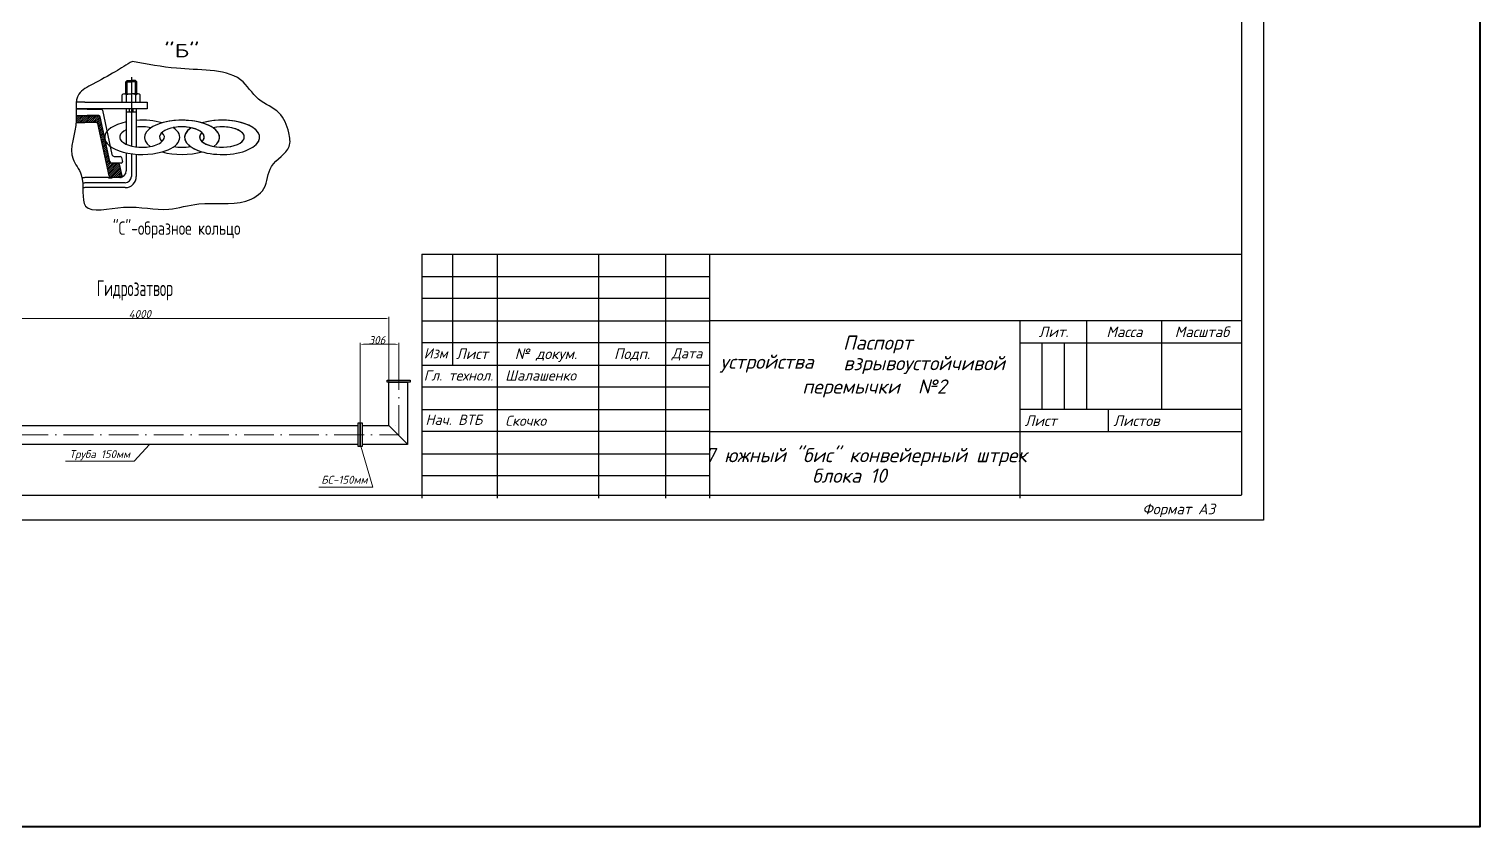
# Model space of a CAD drawing. Header units: millimetres. Extents: x 2479 to 6465, y 644 to 4399.
# Drawn here: x 3512.8 to 3840.3, y 644.2 to 824.3 of the extents above; entities that cross this region are included whole.
import ezdxf
from ezdxf.enums import TextEntityAlignment as Align

# ---------------------------------------------------------------- set-up
doc = ezdxf.new("R2010")
doc.units = ezdxf.units.MM
doc.linetypes.add('ACAD_ISO10W100', pattern=[18, 12, -3, 0, -3])
doc.layers.add('надписи', color=7, linetype='Continuous')
doc.styles.add('3', font='complex')
doc.styles.get("Standard").update_dxf_attribs({"font": 'isocpeui.ttf'})

# ---------------------------------------------------------------- blocks, each defined once
blk = doc.blocks.new('A$C326A1FEC')
for p, q in [((-1.66, 9.21), (-4.16, 9.21)), ((-4.12, 7.74), (-1.66, 7.74)), ((-1.66, 9.21), (1.47, 9.21)), ((0.97, 7.74), (-1.66, 7.74)), ((3.49, -2.78), (1.27, 7.5)), ((1.77, 8.97), (3.94, -1.06)), ((6.01, -2.96), (3.94, -2.96)), ((4.44, -1.46), (5.82, -1.46)), ((6.12, -1.7), (6.32, -2.62))]:
    blk.add_line(p, q)
for centre, radius, start, end in [((0.97, 7.44), 0.304, 12.2269, 90), ((1.47, 8.91), 0.304, 12.2269, 90), ((3.94, -2.46), 0.507, 192.2269, 270), ((4.44, -0.95), 0.507, 192.2269, 270), ((5.82, -1.77), 0.304, 12.2269, 90), ((6.01, -2.66), 0.304, 270, 12.2269)]:
    blk.add_arc(centre, radius, start, end)
blk = doc.blocks.new('A$C13033AB3')
at = {"layer": 'надписи', "lineweight": 13}
for p, q in [((-13.18, -73.23), (-13.18, -45.82)), ((-11.93, -46.45), (185.47, -46.45)), ((186.72, -73.23), (186.72, -45.82)), ((-17.14, -68.74), (-17.14, -56.26)), ((-15.89, -56.88), (-2.89, -56.88)), ((-1.64, -88.69), (-1.64, -56.26)), ((175.15, -88.69), (175.15, -56.26)), ((189.4, -56.88), (176.4, -56.88)), ((190.65, -68.74), (190.65, -56.26)), ((-21.59, -72.18), (-36.88, -72.18)), ((-36.25, -95.96), (-36.25, -73.43)), ((-21.59, -97.21), (-36.88, -97.21))]:
    blk.add_line(p, q, dxfattribs=at)
at = {"layer": 'надписи', "linetype": 'ACAD_ISO10W100', "lineweight": 5}
for p, q in [((-17.12, -69.46), (-17.12, -93.4)), ((190.68, -93.4), (190.68, -68.42)), ((-22.72, -81.24), (-10.93, -81.24)), ((-17.12, -93.4), (190.68, -93.4))]:
    blk.add_line(p, q, dxfattribs=at)
at = {"layer": 'надписи'}
for p, q in [((-20.65, -97.11), (-13.11, -89.57)), ((194.21, -97.16), (186.64, -89.57))]:
    blk.add_line(p, q, dxfattribs=at)
for points in [[(-21.73, -71.27), (-12.46, -71.27), (-12.46, -72.18), (-21.73, -72.18)], [(185.95, -71.27), (195.22, -71.27), (195.22, -72.18), (185.95, -72.18)], [(-2.56, -97.98), (-2.56, -88.71), (-1.64, -88.71), (-1.64, -97.98)], [(-1.61, -97.98), (-1.61, -88.71), (-0.69, -88.71), (-0.69, -97.98)], [(175.12, -97.98), (175.12, -88.71), (174.2, -88.71), (174.2, -97.98)], [(176.07, -97.98), (176.07, -88.71), (175.15, -88.71), (175.15, -97.98)]]:
    blk.add_lwpolyline(points, close=True, dxfattribs=at)
for points in [[(-2.56, -97.19), (-13.24, -97.19), (-20.74, -97.19), (-20.74, -89.69), (-20.74, -72.19), (-13.24, -72.19), (-13.24, -89.64)], [(176.07, -89.64), (186.72, -89.64), (186.72, -72.14), (194.22, -72.14), (194.22, -89.69), (194.22, -97.19), (176.07, -97.19)], [(-13.28, -89.64), (-2.56, -89.64)], [(-1.64, -89.64), (-1.61, -89.64)], [(-0.69, -89.64), (174.2, -89.64)], [(175.12, -89.64), (175.15, -89.64)], [(189.22, -89.64), (189.19, -89.64)], [(-1.61, -97.19), (-1.64, -97.19)], [(174.2, -97.19), (-0.69, -97.19)], [(175.15, -97.19), (175.12, -97.19)], [(189.19, -97.19), (189.22, -97.19)]]:
    blk.add_lwpolyline(points, dxfattribs=at)
at = {"layer": 'надписи', "lineweight": 9}
for points in [[(-18.26, -114.43), (3.42, -114.43), (-1.37, -97.89)], [(56.39, -103.92), (84.04, -103.92), (90.25, -97.26)], [(158.47, -114.43), (180.15, -114.43), (175.36, -97.89)]]:
    blk.add_lwpolyline(points, dxfattribs=at)
at = {"layer": 'надписи'}
blk.add_circle((-17, -81), 3.71, dxfattribs=at)
for points in [[(-11.93, -46.24), (-11.93, -46.65), (-13.18, -46.45)], [(185.47, -46.24), (185.47, -46.65), (186.72, -46.45)], [(-36.46, -73.43), (-36.04, -73.43), (-36.25, -72.18)], [(-36.46, -95.96), (-36.04, -95.96), (-36.25, -97.21)]]:
    blk.add_solid(points, dxfattribs=at)
at = {"layer": 'надписи', "lineweight": 13}
for points in [[(-15.89, -56.67), (-15.89, -57.09), (-17.14, -56.88)], [(-2.89, -56.67), (-2.89, -57.09), (-1.64, -56.88)], [(176.4, -56.67), (176.4, -57.09), (175.15, -56.88)], [(189.4, -56.67), (189.4, -57.09), (190.65, -56.88)]]:
    blk.add_solid(points, dxfattribs=at)
at = {"layer": 'надписи'}
blk.add_text('500', height=3.193, rotation=90, dxfattribs=at).set_placement((-37.07, -89.66))
for s, height, p in [('Труба 150мм', 3.1933, (57.89, -102.73)), ('БС-150мм', 3.193, (-17.34, -113.05)), ('БС-150мм', 3.193, (159.39, -113.05))]:
    blk.add_text(s, height=height, dxfattribs=at).set_placement(p)
at = {"layer": 'надписи', "char_height": 3.193, "attachment_point": 5}
for s, insert in [('4000', (86.29, -44.65)), ('306', (-7.35, -55.17)), ('306', (181.88, -55.17))]:
    blk.add_mtext(s, dxfattribs=dict(at, insert=insert))

msp = doc.modelspace()

# ---------------------------------------------------------------- linework, layer by layer
at = {"color": 7}
for p, q in [((3791.44567, 1101.42406), (3791.44567, 713.48725)), ((3786.44567, 1096.65833), (3786.44567, 719.17749)), ((3601.44567, 773.46869), (3786.44567, 773.46869)), ((3601.52526, 718.46869), (3601.52526, 773.46869)), ((3608.44567, 748.46869), (3608.44567, 773.46869)), ((3618.44567, 773.46869), (3618.44567, 718.46869)), ((3641.44567, 718.46869), (3641.44567, 773.46869)), ((3656.44567, 773.46869), (3656.44567, 718.46869)), ((3666.44567, 718.46869), (3666.44567, 773.46869)), ((3601.44567, 768.46869), (3666.44567, 768.46869)), ((3666.44567, 763.46869), (3601.44567, 763.46869)), ((3601.44567, 758.46869), (3666.44567, 758.46869)), ((3786.44567, 758.46869), (3666.44567, 758.46869)), ((3736.44567, 758.46869), (3736.44567, 718.46869)), ((3751.44567, 758.46869), (3751.44567, 738.46869)), ((3768.44567, 738.46869), (3768.44567, 758.46869)), ((3666.44567, 753.46869), (3601.44567, 753.46869)), ((3736.44567, 753.46869), (3786.44567, 753.46869)), ((3741.44567, 738.46869), (3741.44567, 753.46869)), ((3746.44567, 753.46869), (3746.44567, 738.46869)), ((3601.44567, 748.46869), (3666.44567, 748.46869)), ((3666.44567, 743.46869), (3601.44567, 743.46869)), ((3601.44567, 738.46869), (3666.44567, 738.46869)), ((3786.44567, 738.46869), (3736.44567, 738.46869)), ((3756.44567, 733.46869), (3756.44567, 738.46869)), ((3666.44567, 733.46869), (3601.44567, 733.46869)), ((3666.44567, 733.46869), (3786.44567, 733.46869)), ((3601.44567, 728.46869), (3666.44567, 728.46869)), ((3666.44567, 723.46869), (3601.44567, 723.46869)), ((3231.72464, 719.12495), (3786.44567, 719.12495)), ((3791.44567, 713.46869), (3211.49623, 713.46869))]:
    msp.add_line(p, q, dxfattribs=at)
for p, q in [((3534.65472, 812.3853), (3534.93857, 812.68239)), ((3534.65472, 812.3853), (3535.87122, 812.3853)), ((3534.65472, 809.662), (3534.65472, 812.3853)), ((3534.93857, 812.68239), (3535.87122, 812.68239)), ((3534.93857, 809.662), (3534.93857, 812.68239)), ((3536.82714, 812.68239), (3535.89449, 812.68239)), ((3537.11099, 812.3853), (3535.89449, 812.3853)), ((3535.90823, 813.46627), (3535.90823, 797.91885)), ((3537.11099, 812.3853), (3536.82714, 812.68239)), ((3536.82714, 809.662), (3536.82714, 812.68239)), ((3537.11099, 809.662), (3537.11099, 812.3853)), ((3533.84371, 807.79475), (3533.84371, 809.47253)), ((3534.31967, 809.662), (3535.87122, 809.662)), ((3534.81692, 807.82996), (3534.81692, 809.662)), ((3537.44603, 809.662), (3535.89449, 809.662)), ((3536.94879, 807.82996), (3536.94879, 809.662)), ((3537.92199, 807.79475), (3537.92199, 809.47253)), ((3525.37315, 807.79475), (3523.42695, 807.79475)), ((3539.49764, 806.30072), (3523.43812, 806.30072)), ((3525.37315, 807.79475), (3539.49764, 807.79475)), ((3534.741, 806.30072), (3534.741, 798.31767)), ((3537.02471, 805.58335), (3534.741, 805.58335)), ((3535.46064, 805.58335), (3535.46064, 806.29105)), ((3536.33663, 805.61453), (3536.33663, 806.29105)), ((3536.33663, 805.58335), (3536.33663, 806.21568)), ((3537.02471, 806.30072), (3537.02471, 797.71644)), ((3539.49764, 807.79475), (3539.49764, 806.30072)), ((3523.41634, 803.24931), (3525.38754, 803.24931)), ((3523.43299, 803.45116), (3524.70286, 804.72104)), ((3523.45806, 803.90685), (3524.27224, 804.72104)), ((3525.38754, 804.72104), (3523.46513, 804.72104)), ((3523.46678, 804.3462), (3523.84162, 804.72104)), ((3523.66176, 803.24931), (3525.13348, 804.72104)), ((3524.09238, 803.24931), (3525.5641, 804.72104)), ((3524.523, 803.24931), (3525.99472, 804.72104)), ((3524.95362, 803.24931), (3526.42534, 804.72104)), ((3525.38424, 803.24931), (3526.85597, 804.72104)), ((3525.38754, 804.72104), (3528.51444, 804.72104)), ((3528.01292, 803.24931), (3525.38754, 803.24931)), ((3525.81486, 803.24931), (3527.28659, 804.72104)), ((3526.24548, 803.24931), (3527.71721, 804.72104)), ((3526.6761, 803.24931), (3528.14783, 804.72104)), ((3527.10672, 803.24931), (3528.5728, 804.71539)), ((3527.53734, 803.24931), (3528.80269, 804.51466)), ((3527.96796, 803.24931), (3528.88107, 804.16242)), ((3528.26495, 803.11568), (3528.95777, 803.8085)), ((3530.87037, 791.19634), (3528.3105, 803.00931)), ((3528.36014, 802.78025), (3529.03446, 803.45457)), ((3528.43684, 802.42632), (3529.11116, 803.10065)), ((3528.51353, 802.0724), (3529.18785, 802.74672)), ((3528.59023, 801.71847), (3529.26455, 802.3928)), ((3528.81203, 804.48103), (3530.98635, 794.44725)), ((3528.66692, 801.36455), (3529.34124, 802.03887)), ((3528.74362, 801.01062), (3529.41794, 801.68494)), ((3528.82031, 800.6567), (3529.49464, 801.33102)), ((3528.89701, 800.30277), (3529.57133, 800.97709)), ((3528.9737, 799.94885), (3529.64803, 800.62317)), ((3529.0504, 799.59492), (3529.72472, 800.26924)), ((3529.1271, 799.241), (3529.80142, 799.91532)), ((3529.20379, 798.88707), (3529.87811, 799.56139)), ((3529.28049, 798.53315), (3529.95481, 799.20747)), ((3529.35718, 798.17922), (3530.0315, 798.85354)), ((3529.43388, 797.8253), (3530.1082, 798.49962)), ((3529.51057, 797.47137), (3530.18489, 798.14569)), ((3529.58727, 797.11745), (3530.26159, 797.79177)), ((3529.66396, 796.76352), (3530.33829, 797.43784)), ((3529.74066, 796.4096), (3530.41498, 797.08392)), ((3529.81736, 796.05567), (3530.49168, 796.72999)), ((3529.89405, 795.70175), (3530.56837, 796.37607)), ((3529.97075, 795.34782), (3530.64507, 796.02214)), ((3534.741, 796.36693), (3534.741, 792.32763)), ((3535.90823, 796.16282), (3535.90823, 791.0589)), ((3537.02471, 796.04646), (3537.02471, 791.0589)), ((3530.04744, 794.9939), (3530.72176, 795.66822)), ((3530.12414, 794.63997), (3530.79846, 795.31429)), ((3530.20083, 794.28605), (3530.87515, 794.96037)), ((3530.27753, 793.93212), (3530.95185, 794.60644)), ((3530.35422, 793.57819), (3531.05578, 794.27975)), ((3530.43092, 793.22427), (3531.29123, 794.08459)), ((3530.50761, 792.87034), (3531.6845, 794.04723)), ((3530.58431, 792.51642), (3532.11512, 794.04723)), ((3530.66101, 792.16249), (3532.54574, 794.04723)), ((3530.7377, 791.80857), (3532.96037, 794.03124)), ((3530.8144, 791.45464), (3533.16172, 793.80197)), ((3530.89822, 791.10785), (3533.23841, 793.44804)), ((3531.09559, 790.87459), (3533.31511, 793.09412)), ((3531.44794, 790.79633), (3533.39181, 792.74019)), ((3531.48233, 794.04723), (3532.86299, 794.04723)), ((3533.16058, 793.80723), (3533.73308, 791.16531)), ((3524.74901, 790.80515), (3525.31197, 790.80515)), ((3524.91548, 789.63792), (3525.31197, 789.63792)), ((3533.21852, 790.80515), (3525.43432, 790.80515)), ((3534.48725, 789.63792), (3525.43432, 789.63792)), ((3530.76029, 790.71626), (3531.58074, 790.71626)), ((3533.43549, 790.79633), (3531.36635, 790.79633)), ((3531.87856, 790.79633), (3533.4685, 792.38627)), ((3532.30918, 790.79633), (3533.5452, 792.03234)), ((3532.7398, 790.79633), (3533.62189, 791.67841)), ((3533.17043, 790.79633), (3533.69859, 791.32449)), ((3524.97011, 788.52144), (3525.31197, 788.52144)), ((3534.48725, 788.52144), (3525.43432, 788.52144))]:
    msp.add_line(p, q)
for centre, radius, start, end in [((3534.33367, 808.93429), 0.72784, 48.548327, 132.3113798), ((3535.88285, 806.49415), 3.17072, 70.3283083, 109.6716917), ((3537.43203, 808.93429), 0.72784, 47.6886202, 131.451673), ((3528.01292, 802.94482), 0.30449, 12.2269331, 90), ((3528.51444, 804.41654), 0.30449, 12.2269331, 90), ((3531.48233, 794.55472), 0.50749, 192.2269331, 270), ((3532.86299, 793.74274), 0.30449, 12.2269331, 90), ((3531.36635, 791.30382), 0.50749, 192.2269331, 270), ((3533.21852, 792.32763), 1.52247, 270, 0), ((3533.43549, 791.10082), 0.30449, 270, 12.2269331), ((3534.48725, 791.0589), 2.53746, 270, 0), ((3534.48725, 791.0589), 1.42098, 270, 0)]:
    msp.add_arc(centre, radius, start, end)
at = {"color": 7, "linetype": 'Continuous'}
for centre, major_axis, start_param, end_param in [((3538.35006, 799.86454), (8.47501, 0), 8.29388055, 11.554599696), ((3538.35006, 799.86454), (8.47501, 0), 7.294956226, 8.011010223), ((3547.33968, 799.86454), (8.47501, 0), 5.720001306, 9.987710265), ((3547.30478, 799.93919), (5.04111, 0), 5.827570474, 9.894639514), ((3547.33968, 799.86454), (8.47501, 0), 12.003186614, 14.696192349), ((3547.30478, 799.93919), (5.04111, 0), 12.110755782, 14.539105872), ((3556.39343, 799.86454), (8.47501, 0), 2.5455209, 8.41747543), ((3556.35852, 799.93919), (5.04111, 0), 2.685977821, 8.266611128), ((3556.39343, 799.86454), (8.47501, 0), 5.715454318, 8.41747543), ((3556.35852, 799.93919), (5.04111, 0), 5.804402877, 8.266611128), ((3538.31516, 799.93919), (5.04111, 0), 8.642064255, 11.37288649), ((3538.31516, 799.93919), (5.04111, 0), 7.440402616, 8.112848169), ((3538.31516, 799.93919), (5.04111, 0), 5.089701183, 6.75304686), ((3538.35006, 799.86454), (8.47501, 0), 5.271414389, 6.88571307), ((3556.39343, 799.86454), (8.47501, 0), 8.828706207, 10.358135952), ((3556.35852, 799.93919), (5.04111, 0), 8.969163128, 11.365872638), ((3547.33968, 799.86454), (8.47501, 0), 10.436548879, 11.559068083), ((3547.30478, 799.93919), (5.04111, 0), 10.630184869, 11.383827219)]:
    msp.add_ellipse(centre, major_axis=major_axis, ratio=0.456122685, start_param=start_param, end_param=end_param, dxfattribs=at)
msp.add_spline([(3536.15027, 817.01881), (3546.12382, 815.44733), (3553.72391, 814.95505), (3560.54991, 812.84524), (3564.63144, 808.48497), (3569.20557, 805.39059), (3571.45745, 800.88967), (3571.52782, 797.79528), (3567.51667, 793.29436), (3565.82776, 788.30116), (3561.74623, 785.48808), (3551.12017, 784.85514), (3544.3379, 783.64527), (3534.15186, 784.0803), (3525.57543, 784.36285), (3524.59023, 791.39554), (3522.74279, 794.97177), (3523.45048, 803.73078), (3524.0493, 809.6064), (3527.19397, 811.86066), (3532.26069, 814.67374), (3536.15027, 817.01881)], degree=3)
at = {"layer": 'надписи', "color": 1, "lineweight": 40}
msp.add_lwpolyline([(3192.36143, 1126.52964), (3840.27767, 1126.52964), (3840.27767, 644.23705), (3192.36143, 644.23705)], close=True, dxfattribs=at)

# ---------------------------------------------------------------- block references
msp.add_blockref('A$C326A1FEC', (3527.58486, 797.02609))
at = {"color": 1, "lineweight": 40, "xscale": 0.5599999999999999, "yscale": 0.5599999999999999, "zscale": 0.5599999999999999}
msp.add_blockref('A$C13033AB3', (3489.486, 785.00999), dxfattribs=at)

# ---------------------------------------------------------------- texts
at = {"color": 7, "linetype": 'Continuous', "style": '3'}
for s, width, p, p2 in [('"Б"', 1.285706, (3543.35242, 817.92507), (3551.25033, 817.92507)), ('"С"-образное кольцо', 0.585675, (3531.73823, 777.86677), (3560.51997, 777.86677))]:
    msp.add_text(s, height=3, dxfattribs=dict(at, width=width)).set_placement(p, p2, align=Align.FIT)
at = {"color": 7, "linetype": 'Continuous', "style": '3', "width": 0.585675}
msp.add_text('Гидрозатвор', height=3.6, dxfattribs=at).set_placement((3528.12681, 764.03204))
at = {"color": 7}
for s, height, p in [('Лит.', 2.4, (3744.03149, 754.77785)), ('Масса', 2.4, (3760.03149, 754.77785)), ('Масштаб', 2.4, (3777.53149, 754.77785)), ('№ докум.', 2.4, (3629.47028, 749.8302)), ('Подп.', 2.4, (3648.91165, 749.8302)), ('Дата', 2.3, (3661.30552, 749.97807))]:
    msp.add_text(s, height=height, dxfattribs=at).set_placement(p, align=Align.CENTER)
for s, height, p in [('Изм', 2.3, (3601.88784, 749.97807)), ('Лист', 2.4, (3609.17835, 749.8302)), ('Гл. технол.', 2.3, (3601.88784, 744.97807)), ('Шалашенко', 2.3, (3620.27799, 744.97807)), ('Нач. ВТБ', 2.3, (3602.27482, 734.97807)), ('Скочко', 2.3, (3620.27799, 734.76048)), ('Лист', 2.4, (3737.51927, 734.7134)), ('Листов', 2.4, (3757.51927, 734.7134)), ('Формат А3', 2.4, (3764.05767, 714.80017))]:
    msp.add_text(s, height=height, dxfattribs=at).set_placement(p)
at = {"layer": 'надписи'}
for s, height, p in [('Паспорт ', 3.193335, (3696.52884, 751.94362)), ('устройства ', 3.1933346, (3668.79654, 747.63846)), ('взрывоустойчивой', 3.1933346, (3696.60001, 747.3056)), ('перемычки  №2', 3.1933346, (3687.32963, 742.03892)), ('7 южный "бис" конвейерный штрек ', 3.1933346, (3665.41255, 726.55503)), (' блока 10', 3.193335, (3687.5226, 721.91927))]:
    msp.add_text(s, height=height, dxfattribs=at).set_placement(p)

doc.saveas('drawing.dxf')
